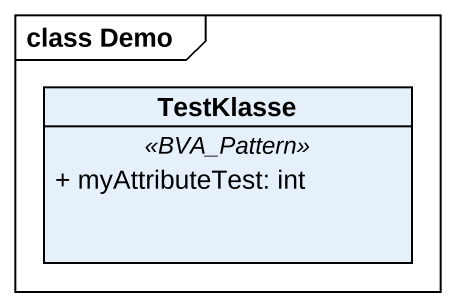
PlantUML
@startuml
mainframe class Demo
hide circle
hide empty members
skinparam classAttributeIconSize 0
class TestKlasse {
  .. <<BVA_Pattern>> ..
  + myAttributeTest: int
}
@enduml
